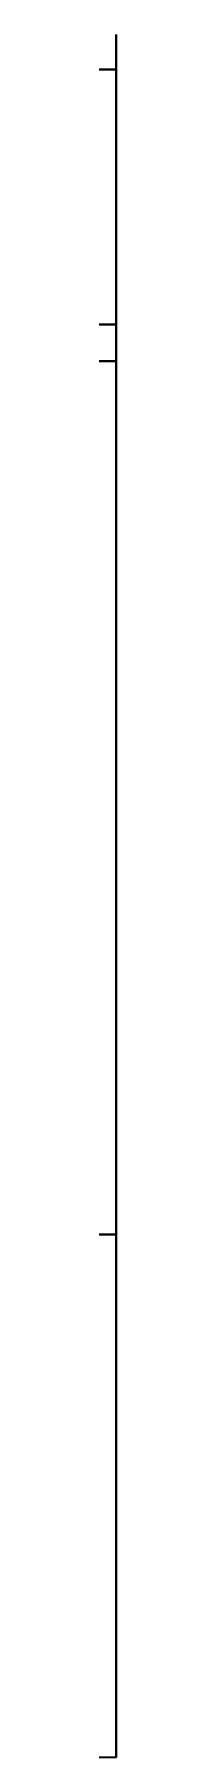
# Model space of a CAD drawing. Header units: metres. Extents: x 78 to 178, y -74 to 157.
# Drawn here: x 132.795 to 132.818, y -60.572 to -55.877 of the extents above; entities that cross this region are included whole.
import ezdxf

# ---------------------------------------------------------------- set-up
doc = ezdxf.new("R2010")
doc.units = ezdxf.units.M
doc.layers.add('Cortes', color=7, linetype='Continuous', lineweight=40)

msp = doc.modelspace()

# ---------------------------------------------------------------- linework, layer by layer
at = {"layer": 'Cortes'}
for p, q in [((132.81795, -56.07224), (132.81795, -55.87651)), ((132.81795, -55.97224), (132.66795, -55.97224)), ((132.81795, -56.66651), (132.81795, -56.07224)), ((132.81795, -56.66651), (132.74325, -56.66651)), ((132.81795, -56.76651), (132.81795, -56.66651)), ((132.74325, -56.76651), (132.81795, -56.76651)), ((132.81795, -59.04651), (132.81795, -56.76651)), ((132.81795, -59.24651), (132.81795, -59.04651)), ((132.66795, -59.14651), (132.81795, -59.14651)), ((132.81795, -59.73469), (132.81795, -59.14651)), ((132.81795, -60.32232), (132.81795, -59.73469)), ((132.81795, -60.32232), (132.81795, -60.57195)), ((132.51795, -60.56966), (132.81795, -60.57195))]:
    msp.add_line(p, q, dxfattribs=at)

doc.saveas('drawing.dxf')
